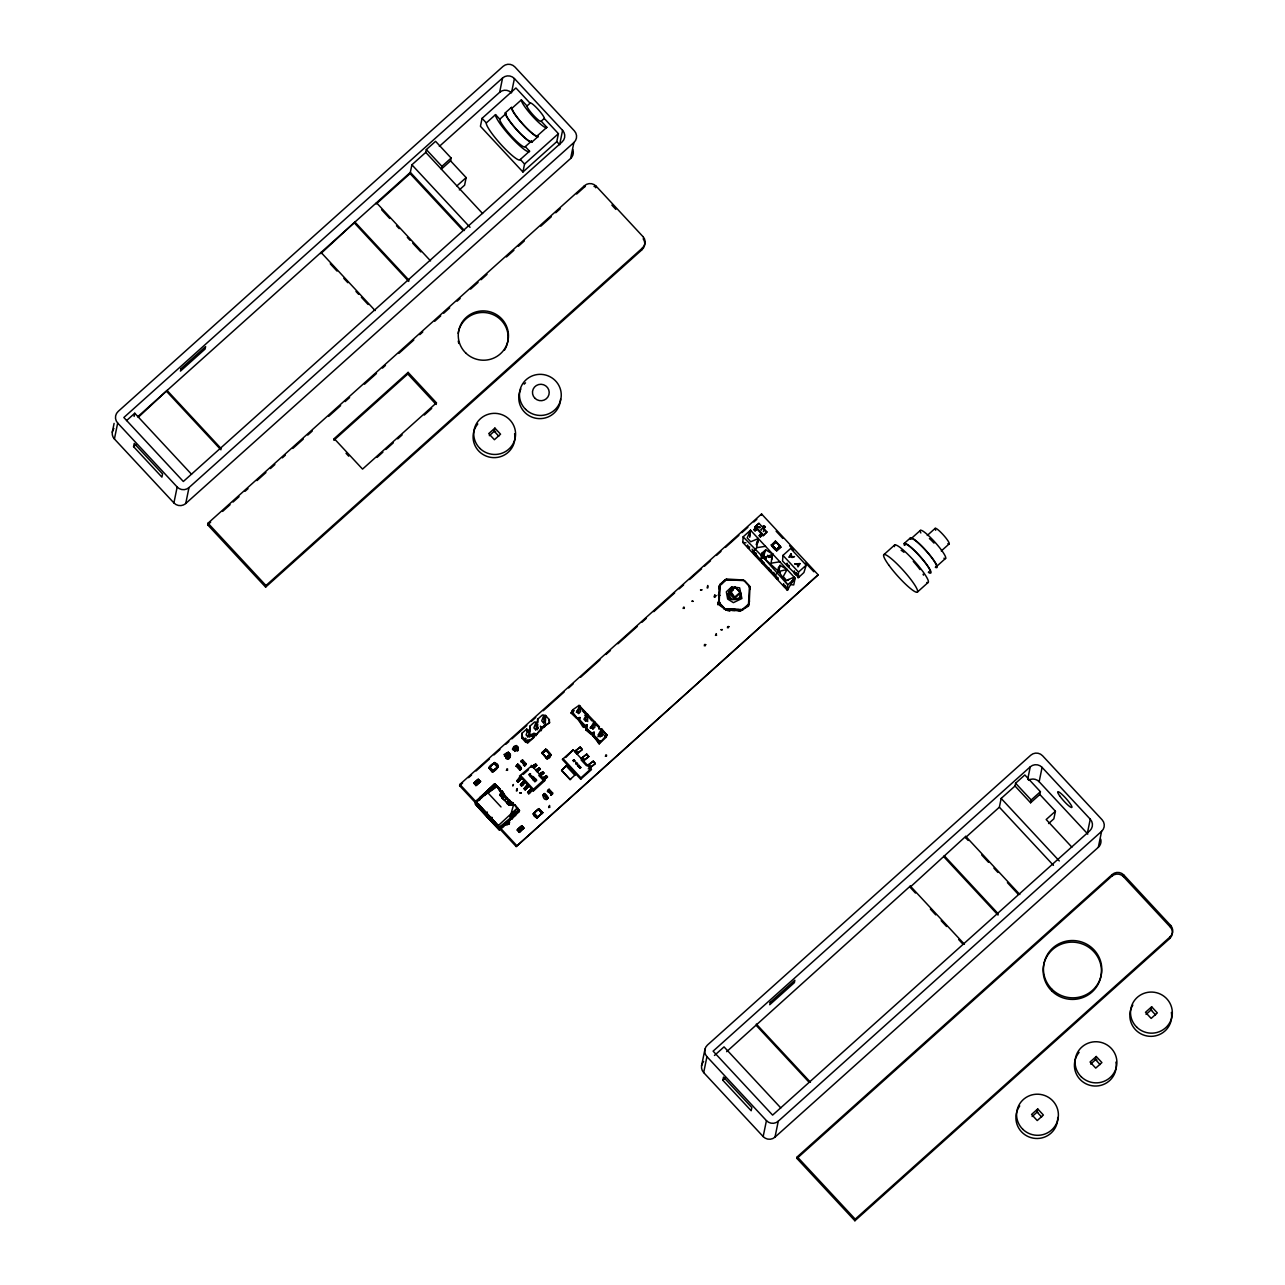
<?xml version="1.0" encoding="UTF-8"?>
<svg xmlns="http://www.w3.org/2000/svg" width="1285" height="1285" viewBox="0 0 1285 1285"><rect width="100%" height="100%" fill="white"/><g stroke="black" fill="none" stroke-linecap="round" stroke-linejoin="round"><path stroke-width="1.5" d="M527.605 731.759L526.738 728.997L521.999 733.253L521.662 736.032L521.887 738.04L525.613 742.168L527.75 742.81L533.436 737.992L533.934 733.382L537.018 733.976L542.061 727.005L549.578 722.716L549.257 719.648L545.611 715.456L542.382 714.974L537.644 719.231L537.419 722.154M580.194 767.996L580.884 767.498M743.421 579.985L725.222 579.696L719.953 584.418L719.15 603.468L725.254 609.315L742.168 609.925L749.203 603.452L749.862 589.462L749.894 586.972L743.421 579.985L726.491 579.037L719.488 585.607L719.214 588.851L719.231 586.988M490.26 788.412L495.833 784.894L499.945 791.11L501.728 790.885L501.343 793.439C496.572 797.535 503.527 789.054 504.925 796.411L503.238 792.395L501.728 790.885L499.945 791.11L500.331 789.52L494.725 783.914L475.402 801.631L475.113 803.976L487.192 817.099L487.24 812.008M729.511 593.911L729.543 591.887L735.068 587.02L736 587.887L731.133 587.775L728.017 594.136L731.84 599.517L739.469 598.119L740.385 592.899L735.068 587.02L730.988 591.742L729.543 591.887L729.511 593.911L734.345 598.73L740.385 592.899M575.664 762.567L576.033 762.214M761.298 529.934L761.636 529.773M475.338 784.043L473.828 783.111L476.558 784.878L475.948 785.585L473.828 783.111M518.658 830.849L517.164 829.933L519.863 831.829L519.285 832.391L517.164 829.933M529.822 775.048C532.761 771.578 526.047 775.915 529.982 774.759M535.861 726.121L535.925 722.572L533.901 727.888L535.7 729.832L537.676 728.065L537.58 723.921L535.7 729.832M543.683 719.102L543.748 715.568L541.708 720.869L543.523 722.829L545.499 721.062L545.611 715.456M796.202 574.684L796.459 573.656L796.202 574.78C795.367 574.25 796.218 572.146 794.58 573.126L782.549 561.095L782.967 555.393L790.66 548.486L806.193 565.175L803.928 572.5L798.178 577.881L798.499 572.082L806.193 565.175M796.893 574.524L796.845 575.455L797.744 574.7C792.829 571.439 800.507 578.314 798.322 577.142M742.168 609.925L725.238 609.058L718.733 602.135L719.488 585.607L726.491 579.037M575.873 763.981L577.222 763.274M520.441 784.717L523.814 781.007L525.163 782.453L521.549 786.051L520.441 784.717L523.814 781.007M524.039 788.733L527.412 784.878L528.761 786.324L525.147 789.922L524.039 788.588L527.412 784.878M527.637 792.46L531.123 788.958L532.359 790.195L528.745 793.793L527.637 792.46L529.773 790.114L531.074 788.845L532.359 790.195L528.745 793.793M541.258 729.816L541.226 730.715L542.061 727.005L541.258 729.816L535.138 735.309L533.596 735.004M718.01 602.199L717.705 603.067M718.556 602.135L717.737 603.902M719.198 597.139L719.953 584.418M740.642 609.556L740.594 610.793L748.4 606.183L748.657 604.898L740.594 610.793L726.266 610.102L726.314 608.849M728.836 608.978L728.788 610.214L726.266 610.102L723.985 608.688L743.389 609.62M732.209 609.138L732.161 610.391L734.699 610.503L734.747 609.267M738.12 609.427L738.072 610.664L740.594 610.793M748.4 606.183L749.476 585.848L744.625 580.643L725.222 579.696M742.81 542.431L743.132 536.841L750.52 530.223L795.126 578.17L793.728 584.932L790.5 584.659L787.432 590.345L742.81 542.431L745.975 542.832M760.061 527.284L759.066 527.685L759.965 527.332M517.935 782.179L521.565 778.582L517.935 782.179L516.843 780.862L520.168 777.072L516.843 780.862M521.549 786.051L525.163 782.453M525.147 789.922L528.761 786.324M578.523 713.496L578.892 707.714L576.708 711.553L578.523 713.496L580.499 711.729L580.258 706.108M585.719 721.238L586.088 715.456L583.904 719.279L585.719 721.238L587.695 719.471L587.454 713.834L585.88 717.512M592.915 728.964L593.284 723.198L591.1 727.021L592.915 728.964L594.891 727.198L594.65 721.576M600.111 736.707L600.48 730.924L598.296 734.763L600.111 736.707L602.087 734.94L601.846 729.318L600.272 732.996M574.813 774.855L575.937 774.116L567.119 764.832L561.593 770.486L570.074 779.61L571.086 778.517M718.54 603.211L718.797 599.581L718.733 602.135M748.898 604.673L748.818 601.171M578.812 766.824C581.125 765.073 577.784 768.478 579.358 765.924M509.808 757.202L510.033 754.472L508.362 752.592L505.68 756.993L507.655 759.13L509.808 757.202L507.832 755.066L508.362 752.592M517.855 747.452L517.63 750.183L515.654 748.063L516.184 745.573L517.855 747.452L515.992 749.653M511.687 803.751L507.944 800.94L509.245 799.736L510.82 801.968L509.117 804.94L499.769 794.756M492.364 817.517L487.208 817.115L499.255 829.965L500.186 828.825L497.697 825.468L475.402 801.631L497.504 786.227L499.945 791.11L500.331 789.52L495.833 784.894L476.044 802.643L475.884 804.603L487.192 817.099M531.187 767.29L531.38 765.41L545.209 780.284L533.227 791.174L533.42 789.263L544.133 779.658M506.306 770.374C509.727 768.783 505.085 767.771 507.591 770.374M510.033 754.472L508.25 755.757L507.655 759.13M521.051 769.105L519.831 770.101L520.056 769.153C523.525 768.318 518.835 767.804 517.518 765.25A9.364 1.076 -42.9 0 0 517.71 764.222L516.233 766.294L517.71 764.173L521.26 768.077A9.364 1.076 -42.9 0 1 521.084 768.992L519.847 770.181L516.329 766.294M758.873 523.413L754.921 526.962L758.905 523.252L767.097 532.054L763.097 535.765L766.663 531.717M749.733 537.323L750.52 530.223L747.195 537.901L750.697 541.756L758.295 538.56L756.624 547.715L753.524 552.004L775.096 575.214L778.694 571.456L780.075 565.32L787.079 569.512L783.224 576.596L786.645 580.499L794.098 577.077L791.929 581.623M537.644 719.231L537.853 722.491L534.56 721.977L529.822 726.234L529.854 735.084L527.894 736.851L526.079 734.891L528.103 729.591M760.848 559.617L761.636 553.385L765.683 549.851L772.687 554.044L771.016 563.199L779.883 561.77M525.774 742.023L525.967 740.481L522.16 736.45L521.999 733.253M580.708 779.24L580.884 777.875L590.891 768.912L591.486 769.57L580.708 779.24L562.332 759.419L573.174 749.878L590.891 768.912M749.669 536.07L750.52 530.223L749.83 533.596M476.703 784.685L479.642 781.649C476.623 777.473 478.695 780.059 480.59 781.425L476.703 784.685L474.663 782.485L478.438 779.112L479.048 780.654M520.023 831.491L522.979 828.456L520.023 831.491C513.486 829.339 526.898 822.737 517.984 829.291M734.345 598.73L734.586 597.22L740.048 592.417M764.125 552.807L763.451 557.272L762.904 553.915L764.125 552.807L763.451 557.272L761.957 558.493M778.067 571.263L778.517 568.275M582.185 749.589L580.178 747.067L574.748 751.42L576.965 753.813L580.981 750.665L582.185 749.589L580.178 747.067M588.707 756.608L586.699 754.086L581.27 758.423L583.486 760.832L587.502 757.684L588.707 756.608L586.699 754.086M595.244 763.627L593.22 761.105L587.791 765.442L590.024 767.836L594.023 764.703L595.244 763.627L593.22 761.105M719.214 588.851L719.488 585.607L726.523 579.599M522.288 760.977L522.513 759.869L526.095 763.724L524.714 765.828L525.918 764.736M549.097 789.231L547.458 791.174L549.097 789.231L552.695 793.086L551.185 795.206L552.695 793.086M522.16 736.45L521.887 738.04L522.304 736.321M591.871 727.84L590.795 726.684L590.345 728.161M498.419 825.773L478.55 804.249M588.257 768.783L589.301 768.832M757.973 526.577L756.945 526.577L757.973 526.497M599.003 728.563L599.388 726.764L579.037 705.385L572.757 709.786L571.038 712.998L578.684 720.13L582.731 726.619L586.731 727.278L587.149 725.254L584.161 725.704L579.246 720.403L584.097 726.025L585.317 725.848L579.455 719.552L578.684 720.13L572.259 711.81L572.002 713.111L572.757 709.786L571.97 712.998L576.901 718.299L578.121 718.106M600.93 728.659L606.729 734.94L599.163 743.662L592.514 733.59C589.767 735.245 586.458 724.274 586.024 730.153L593.22 736.016L599.163 743.662L606.327 737.108L606.729 734.94L601.749 728.868L598.842 728.964L599.388 726.764M503.865 794.275L502.788 796.491L503.865 794.275L510.627 801.551L510.097 803.141M546.446 799.543L546.639 798.515C550.558 795.238 544.872 804.201 542.929 795.656L544.31 793.536L547.86 797.455A9.364 1.076 -42.9 0 1 547.683 798.354L547.603 798.37A9.364 9.188 11.6 0 0 544.246 794.708L544.037 794.564A9.364 1.076 -42.9 0 0 544.31 793.584L544.31 793.536M112.293 432.194L114.092 423.391M114.413 438.972L117.674 423.038A8.369 8.208 11.6 0 1 118.172 411.425L503.077 66.37A8.369 8.208 11.6 0 1 514.899 66.948L574.395 130.909A8.369 8.208 11.6 0 1 573.897 142.523L570.636 158.457L185.731 503.511A8.369 8.208 11.6 0 1 173.909 502.933L114.413 438.972A8.369 8.208 11.6 0 1 113.883 428.451M134.106 416.42L134.764 413.24L191.561 474.31M133.576 446.65L134.234 443.453L162.569 473.924L161.91 477.104L133.576 446.65L136.049 444.433M138.86 416.726L167.082 390.447L221.165 448.61M173.909 502.933L177.169 486.999L117.674 423.038M185.731 503.511L188.991 487.577L573.897 142.523M265.626 587.116L265.963 585.526L642.404 248.069L642.066 249.659L265.626 587.116L207.672 524.81L208.009 523.204L584.45 185.747A8.24 8.079 11.6 0 1 596.128 186.164L642.998 236.649M375.124 310.584L321.041 252.422L320.8 253.627L354.917 222.064L408.999 280.226M408.116 372.393L334.212 438.635L333.891 440.241L407.795 373.983L408.116 372.393L436.45 402.848L436.129 404.454L407.795 373.983M430.555 260.903L376.473 202.741L376.232 203.929L410.092 173.571L411.891 164.801L425.753 152.385L426.331 149.59L435.567 141.318L451.147 158.071L450.569 160.85L441.333 169.138L441.911 166.343L451.147 158.071M450.569 160.85L466.15 177.619L464.608 185.185L459.323 189.907M482.068 118.332L480.429 126.299L522.931 171.997L556.79 141.639L558.429 133.672L544.262 118.445A10.473 1.638 48.1 0 0 537.596 108.823A10.473 1.638 48.1 0 0 530.095 103.202L515.928 87.974L482.068 118.332L486.308 122.91A25.122 3.951 48.1 0 0 502.323 145.96A25.122 3.951 48.1 0 0 520.313 159.469L524.553 164.03L522.931 171.997M439.325 146.394L499.64 92.327L502.58 77.983A8.369 8.208 11.6 0 1 514.418 78.562L562.573 130.347A8.369 8.208 11.6 0 1 562.075 141.96L183.337 481.489L123.842 417.513L502.58 77.983M514.418 78.562L511.462 92.889A8.369 8.208 11.6 0 0 499.64 92.327M489.312 435.695L494.243 431.278L494.902 428.098L500.556 434.185L494.404 439.711L488.734 433.623L494.902 428.098M562.573 130.347L559.634 144.675L556.79 141.639M478.486 805.984L459.612 785.713L459.885 784.428L761.571 513.984L818.159 574.829L516.201 846.558L498.692 827.717M584.45 185.747L584.113 187.337L576.644 194.035M595.758 187.787L596.095 186.196M476.398 782.163L477.185 783.015L476.398 782.163L477.281 781.248L478.052 782.244L477.185 783.015M475.948 785.585L480.622 781.28L479.112 780.541M479.642 781.649L477.891 779.529L474.422 782.742L476.526 785.007L479.996 781.794M494.693 762.519L488.83 767.771L492.444 772.124C504.587 765.475 493.954 758.134 488.75 768.173L494.693 762.519L488.83 767.771L492.444 772.124L498.291 766.888L494.613 762.921L493.536 763.884M492.701 770.968L498.371 766.486L492.524 771.723L493.52 771.161M506.611 756.11L507.318 756.881M514.835 751.42L513.807 748.512L516.184 745.573M514.434 749.107L514.964 750.263M514.787 749.701L514.482 748.882M509.84 818.577L519.397 811.365L510.996 819.091L512.008 818.914L519.429 810.482L514.723 804.908L512.988 805.117L512.811 802.804L507.944 800.94L512.811 802.804L512.988 805.117L514.61 804.651L519.429 810.482C514.016 816.553 507.27 820.215 509.181 824.311M529.822 726.234L530.127 729.302L527.894 736.851M516.201 846.558L818.159 574.829M519.766 828.825C520.216 827.379 522.529 829.066 520.521 829.821L519.766 828.825L520.618 828.054M519.285 832.391L523.959 828.086L521.79 825.773L523.927 828.247L521.212 826.351L521.79 825.773M545.772 749.107L551.153 754.889L547.153 758.487L541.772 752.689L547.073 758.889C552.871 757.861 549.177 752.528 551.072 755.291L545.772 749.107L541.772 752.689L547.073 758.889L546.398 757.491M541.772 752.689L542.672 754.15M542.993 753.877L541.692 753.09L545.691 749.508L546.687 750.568M539.009 808.634L533.163 813.871L536.761 818.24L542.688 812.586L539.009 808.634L533.163 813.871C534.223 818.818 538.817 816.617 536.841 817.838L542.688 812.586L536.841 817.838M546.382 750.842L548.647 753.235M576.901 718.299L572.05 712.661M591.02 727.952L591.036 727.872M598.489 741.509C588.594 729.189 595.148 740.738 599.71 741.333L599.163 743.662L599.71 741.333L593.847 735.036L593.22 736.016L599.452 742.618L598.232 742.794M761.298 515.253L761.571 513.984M749.203 587.133L749.476 585.848M772.333 546.157L771.337 545.097L775.417 541.113L780.798 546.896L776.799 550.478L771.418 544.695L776.686 549.707C778.389 553.899 768.671 543.491 772.157 544.84L776.718 550.88L780.718 547.298L779.738 546.221M776.333 542.575L775.417 541.113M794.58 573.126L795.913 572.676L795.383 573.993L795.72 572.885M701.546 1065.827L704.999 1049.058M703.682 1072.59L706.943 1056.656A8.369 8.208 11.6 0 1 707.441 1045.042L1030.763 755.211A8.369 8.208 11.6 0 1 1042.585 755.773L1102.08 819.75A8.369 8.208 11.6 0 1 1101.582 831.363L1098.322 847.297L775 1137.145A8.369 8.208 11.6 0 1 763.161 1136.566L703.682 1072.59A8.369 8.208 11.6 0 1 703.634 1061.506M722.845 1080.283L723.503 1077.087L751.837 1107.558L751.179 1110.738L722.845 1080.283L725.318 1078.067M726.651 1051.676L910.31 886.056L964.392 944.218M763.161 1136.566L766.438 1120.632L706.943 1056.656M775 1137.145L778.26 1121.211L1101.582 831.363M854.894 1220.75L855.216 1219.16L1170.089 936.893L1169.752 938.5L854.894 1220.75L796.941 1158.428L797.262 1156.837L1112.135 874.587A8.24 8.079 11.6 0 1 1123.813 874.989L1170.683 925.473A8.24 8.079 11.6 0 1 1170.041 936.861M915.482 893.075L910.069 887.244L910.31 886.056M910.069 887.244L965.742 836.374L1019.824 894.521M968.199 840.47L965.501 837.563L965.742 836.374M965.501 837.563L999.361 807.205L1001.16 798.435L1015.021 786.018L1015.6 783.224L1024.836 774.951L1040.416 791.705L1039.838 794.483L1030.602 802.772L1015.021 786.018M1027.695 779.369L1030.265 766.824A8.369 8.208 11.6 0 1 1042.087 767.386L1090.258 819.188A8.369 8.208 11.6 0 1 1089.76 830.801L772.606 1115.107L713.111 1051.146L1030.265 766.824M1030.602 802.772L1031.18 799.977L1040.416 791.705M1087.801 834.093A8.369 8.208 11.6 0 0 1087.303 833.515L1039.147 781.73L1042.087 767.386M1039.838 794.483L1055.419 811.237L1053.861 818.818L1048.592 823.54M1087.303 833.515L1090.258 819.188M1032.144 1116.536L1037.075 1112.119L1037.718 1108.939L1043.388 1115.027L1037.236 1120.552L1031.566 1114.464L1037.718 1108.939M1112.135 874.587L1111.798 876.177L796.941 1158.428M1123.765 875.037L1123.443 876.627L1170.362 927.079A8.24 8.079 11.6 0 1 1169.719 938.452M1090.644 1064.092L1095.575 1059.675L1096.234 1056.495L1101.904 1062.583L1095.736 1068.108L1090.065 1062.004L1096.234 1056.495M1146.075 1014.411L1151.007 1009.994L1151.665 1006.797L1157.319 1012.901L1151.167 1018.411L1145.497 1012.323L1151.665 1006.797M1170.362 927.079L1170.683 925.473M757.138 544.101L758.295 538.56L756.222 544.647M771.53 559.585L772.687 554.044L764.093 558.268L743.132 536.841M549.803 807.494L549.354 806.691L548.615 807.606M757.267 543.443L758.295 538.56M771.659 558.911L772.687 554.044L771.642 557.08M525.613 742.168L525.967 740.481L529.195 740.979L533.934 736.739L529.854 735.084L533.934 733.382M509.117 804.94L512.811 802.804L510.691 803.494L509.245 799.736M749.894 586.972L749.862 589.462M579.166 720.724L579.953 717.528L576.965 717.962M584.836 712.243L584.611 713.095L582.378 710.685M586.024 730.153L587.149 725.254M591.807 720.837L579.037 705.385M593.558 736.209L594.345 732.996L591.357 733.43M577.367 763.418C578.427 765.507 575.038 762.471 576.499 763.418M518.851 810.016L510.161 816.794L513.454 805.181L514.257 804.651L518.851 810.016L510.498 818.272L512.008 818.914M756.945 526.577L757.572 527.107M487.208 817.115L498.644 829.05L499.126 827.395L519.429 810.482L504.909 825.339L504.668 823.813L511.109 818.192M536.68 765.378L535.62 764.013L532.247 766.374L533.468 767.755L535.219 766.711L536.68 765.378L535.62 764.013M547.474 776.991L544.438 779.497L547.474 776.991L546.43 775.626L543.041 777.987L546.43 775.626M590.361 728.081L590.795 726.684M484.702 795.158L485.521 792.668L486.324 793.198M535.845 770.245L539.234 767.884L540.342 769.105L537.194 771.691L535.845 770.245L539.234 767.884M539.443 774.116C541.772 771.145 546.318 772.43 541.467 774.791L540.792 775.562L539.443 774.116L542.832 771.755M715.215 596.834L714.878 594.714L714.042 596.866M543.523 722.829L545.402 716.918M769.811 556.967L769.024 556.389L769.008 557.465L768.687 555.971L770.165 557.24M763.194 557.385L765.683 549.851M778.196 570.974L780.075 565.32L778.212 568.034M537.226 728.691L536.745 727.615L538.463 728.306M593.22 736.016L594.345 732.996M756.415 553.401L753.524 552.004L754.616 549.08M704.196 645.745L705.401 645.729M727.358 627.722L728.563 627.706M606.729 734.94L606.199 736.305L606.729 734.94L600.866 728.997M533.436 737.992L533.934 736.739L529.854 735.084L533.291 735.293M549.578 722.716L541.146 728.675M716.58 635.384C715.086 632.525 717.656 633.521 715.456 635.416M791.142 553.819L789.151 557.16L794.532 556.582L792.026 557.529L791.142 553.819L789.151 557.16M478.534 804.86L478.662 804.121M533.468 767.755L536.728 765.201M578.684 720.13L579.953 717.528M545.45 795.624C543.266 793.295 542.543 796.941 544.454 793.696A9.364 9.188 11.6 0 1 547.747 797.23L547.844 797.407M759.515 526.705L758.68 527.284M605.315 756.239C608.897 755.034 603.789 753.909 606.472 756.239M528.745 731.856L530.127 729.302M797.567 576.306L798.306 575.262L797.214 575.953M530.496 774.309L529.725 773.666L530.175 774.55M474.663 782.485L477.779 779.658M749.091 601.926L749.557 601.107M585.446 727.471L586.876 724.981L584.145 727.471L585.317 725.848M504.668 823.813L500.186 828.825L510.482 819.541M520.297 829.837L520.136 829.981M799.961 563.649L797.985 566.878L796.989 563.762L794.628 563.986L799.961 563.649L796.989 563.762M537.018 733.976L535.829 735.855L535.138 735.309M730.539 609.973L729.543 611.242M683.074 608.464C686.656 607.323 681.612 606.151 684.182 608.464M506.033 823.332C504.587 827.781 512.715 821.934 508.266 821.468M532.922 779.738C533.612 780.348 535.508 777.457 534.817 778.485M790.5 584.659L795.126 578.17L787.721 584.787L787.432 590.345L786.918 586.827M754.359 529.324L755.741 527.782L756.897 529.034L755.66 530.432L754.954 531.091L753.829 529.822L755.708 527.846L756.897 529.034L755.484 530.512M759.756 535.106L761.105 533.596L759.226 535.684L760.335 536.889L762.31 534.865L760.335 536.889L759.21 535.62L760.897 536.295L759.933 535.01M529.195 740.979L527.75 742.81L527.621 739.919M526.095 763.724L524.906 764.816L521.292 760.929L521.084 761.941A9.364 1.076 -42.9 0 1 521.26 761.041L522.513 759.869M510.161 816.794L517.486 808.104M537.194 771.691L540.342 769.105L539.17 768.061M540.792 775.562L543.94 772.976M519.654 829.484L520.714 829.467M491.127 787.898L494.725 783.914L494.886 785.023M576.965 753.813L582.234 749.364M583.486 760.832L588.755 756.367M590.024 767.836L595.276 763.386M517.1 790.837L516.843 789.729M707.923 587.855L707.746 585.494L707.119 587.904M729.334 609.829L728.065 610.953M714.669 597.027L716.275 595.63M567.119 764.832L561.593 770.486M575.937 774.116L570.074 779.61M482.164 796.748L494.725 783.914L480.204 797.455L480.333 798.901L480.204 797.455L485.521 792.668M764.238 527.717L763.611 528.36L765.346 527.011L764.238 525.806C759.901 526.448 768.43 527.605 763.097 526.513M501.005 806.932L487.914 792.845L495.673 785.215L500.508 789.889L499.801 790.548L504.186 796.058L513.454 805.181L509.245 805.277L506.724 803.35L510.627 801.551M552.518 794.098L550.703 794.821M521.758 825.918L517.759 829.564M498.644 829.05L502.724 825.115L504.603 825.532M494.725 783.914L486.597 791.688L487.513 792.46M500.186 828.825L519.429 810.482M584.145 727.471L586.827 724.917M501.937 793.616L503.238 792.395L499.881 790.275M504.587 756.046L508.523 752.4M574.17 759.981C574.042 760.656 574.395 762.631 574.202 760.527M512.378 749.139L514.996 746.73M574.363 760.913L573.656 761.555L574.732 760.591M506.804 798.001L504.491 800.121L501.776 798.13L504.186 796.058L509.599 801.792M516.233 766.294L517.47 765.234M587.791 765.442L592.24 761.957M541.901 813.244L537.612 817.115L533.917 813.18L538.238 809.293L541.917 813.276L537.612 817.115L533.966 813.148L538.238 809.293L541.917 813.276M126.556 420.597L134.764 413.24M137.624 416.854L410.349 172.383L464.431 230.529M486.308 122.91L495.544 114.622L499.801 119.2A18.841 2.956 48.1 0 0 511.815 136.483A18.841 2.956 48.1 0 0 525.292 146.619L529.548 151.18L520.313 159.469M505.246 112.919L511.414 107.394L512.121 108.149A18.841 2.956 48.1 0 0 524.135 125.448A18.841 2.956 48.1 0 0 537.612 135.567L538.319 136.338L532.167 141.848A19.885 3.132 48.1 0 1 517.935 131.166A19.885 3.132 48.1 0 1 505.246 112.919L505.953 113.674A18.841 2.956 48.1 0 0 517.967 130.974A18.841 2.956 48.1 0 0 531.46 141.093L532.167 141.848M499.801 119.2L505.953 113.674M512.121 108.149L521.357 99.877L527.027 105.964A10.473 1.638 48.1 0 0 533.693 115.57A10.473 1.638 48.1 0 0 541.194 121.192L546.848 127.295L537.612 135.567M527.027 105.964L530.095 103.202M456.914 185.891L466.15 177.619M541.194 121.192L544.262 118.445M525.292 146.619L531.46 141.093M524.553 164.03L558.429 133.672M207.672 524.81L210.66 522.128M222.61 511.414L230.079 504.716M233.067 502.033L239.042 496.685M245.017 491.32L248.005 488.653M256.968 480.606L265.931 472.575M270.412 468.559L274.894 464.544M282.363 457.846L285.35 455.163M292.819 448.465L303.276 439.101M307.757 435.085L312.239 431.069M328.671 416.34L340.621 405.626M345.103 401.595L349.584 397.579M364.522 384.199L376.473 373.485M382.448 368.12L385.436 365.438M398.88 353.391L413.818 339.995M419.793 334.646L422.781 331.964M434.732 321.25L440.707 315.901M443.694 313.219L449.67 307.87M457.139 301.172L460.126 298.489M470.583 289.109L478.052 282.427M481.04 279.744L487.015 274.38M506.435 256.968L513.904 250.286M518.385 246.27L524.36 240.905M540.792 226.176L551.249 216.796M555.73 212.78L560.212 208.764M436.45 402.848L362.547 469.105L334.212 438.635M377.003 457.444L382.914 452.143M385.869 449.493L393.258 442.875M397.691 438.892L402.125 434.924M424.307 415.055L431.696 408.421M459.612 785.713L462.6 783.031M468.575 777.682L471.563 775M476.044 770.984L489.489 758.937M493.97 754.921L499.945 749.557M505.921 744.208L508.908 741.525M511.896 738.843L526.818 725.463M531.299 721.447L535.781 717.432M543.25 710.734L564.163 691.989M568.645 687.973L573.126 683.957M580.595 677.259L599.999 659.864M605.974 654.499L610.455 650.483M617.924 643.785L637.344 626.389M641.825 622.374L646.307 618.358M653.776 611.66L674.673 592.915M679.155 588.899L683.636 584.884M689.611 579.519L701.562 568.821M704.549 566.139L710.525 560.774M716.5 555.425L720.981 551.41M725.463 547.394L738.907 535.347M741.895 532.665L747.87 527.316M753.829 521.951L756.817 519.285M475.932 783.657L476.092 783.4M505.68 756.993L507.832 755.066M513.502 749.99L515.654 748.063M477.217 782.87L478.261 781.858M761.025 529.822L761.395 528.777M763.451 531.091L763.402 531.556M576.708 711.553L578.684 709.786M719.68 585.703L722.539 583.149M520.473 776.879L519.461 776.076L531.444 766.037M523.156 774.486L528.504 769.683M766.021 557.256L767.241 556.148M546.077 757.813L550.076 754.231M717.689 604.705L720.146 602.488M591.1 727.021L593.076 725.254M565.769 757.524L573.174 749.878M597.878 736.787L599.517 735.325M574.299 760.126L572.805 760.575L573.769 760.351M573.528 761.427L574.604 760.463L574.941 761.298M577.672 765.651L578.266 766.519M577.961 765.972L578.925 765.105M787.593 580.467L788.829 579.374M580.804 767.338L579.728 767.884M796.186 574.861L797.118 574.026M798.338 576.981L799.174 576.242M521.276 827.701L522.352 826.753L521.276 827.701L522.642 828.038M518.963 829.981L519.349 830.672M883.903 554.622L894.681 544.968M904.222 543.443L910.374 537.933M911.081 538.704L920.317 530.432M927.256 535.46L935.175 528.36M941.279 550.976L949.197 543.876M936.347 566.653L945.583 558.381M917.329 592.144L928.107 582.474M714.46 1055.467L724.033 1046.873L780.814 1107.943M1055.419 811.237L1046.183 819.525L1071.883 847.152M497.97 825.918L517.55 807.767M548.904 790.211L548.197 792.235M504.555 756.158L508.458 752.705M797.166 575.568L798.37 575.873M580.081 747.324L574.748 751.42M586.619 754.343L581.27 758.423M534.833 766.486L533.532 765.394L533.58 767.498L532.247 766.374L535.572 764.189M546.414 799.463L547.619 798.435L546.125 796.266M729.43 592.899L733.366 589.879M487.914 792.845L496.877 785.986M500.491 792.524L501.359 791.865M499.255 829.965L503.656 826.608L503.865 825.147L499.126 827.395L476.044 802.643M571.038 712.998L574.234 710.637M483.256 795.319L480.204 797.455L481.473 798.306M540.359 726.266L542.238 728.338L544.904 726.555M575.889 763.563L576.965 763.242M502.596 793.664L499.961 795.351L509.245 805.277M576.515 764.655L577.736 764.061M503.849 754.648L508.33 752.046M732.081 588.257C715.311 604.769 754.986 602.023 735.887 587.984M582.731 726.619L585.462 725.479M768.687 555.971L769.072 556.919M512.715 785.777L513.406 784.492L513.02 785.745M516.554 789.6L517.309 788.604L516.345 790.917M549.546 806.691L549.53 805.454L549.177 806.627M584.627 715.183L587.1 714.685M787.079 569.512L778.694 571.456L764.093 558.268L761.636 553.385L763.692 558.461A2.136 2.088 11.6 0 1 764.559 558.349M573.849 761.379L574.09 760.624M756.624 547.715L765.491 546.302M514.61 804.651L512.876 804.201M579.021 707.071L579.904 706.943M593.413 722.539L599.228 727.712M598.553 741.172L601.541 740.738M537.789 728.193L536.953 727.856M534.705 778.405L534.223 780.14L532.938 779.754M733.494 587.855L735.229 587.887M483.947 794.773L481.104 796.828L481.265 798.194M579.374 765.924L579.985 767L578.7 766.984M530.866 775.674C528.729 776.638 533.484 774.823 530.544 777.152L529.87 775.706L531.46 775.867M529.484 731.213L527.348 731.213L526.738 728.997M521.308 761.025L521.405 761.154A9.364 9.188 11.6 0 0 524.698 764.687L524.537 765.715A9.364 9.188 11.6 0 1 523.589 765.041M723.985 608.688L725.238 609.058M794.676 573.126L795.319 573.817M508.972 804.587L511.559 802.82L512.394 805.309M517.726 764.27L517.855 764.334A9.364 9.188 11.6 0 1 521.148 767.868L521.196 767.964M551.185 795.11L551.217 795.126A9.364 1.076 -42.9 0 1 551.426 794.242L551.426 794.178A9.364 9.188 11.6 0 1 548.004 790.516L548.004 790.516A9.364 1.076 -42.9 0 0 547.667 791.335L547.796 791.528M770.149 557.321L769.217 556.453M508.988 800.892L510.82 801.968M779.417 546.51L780.718 547.298L775.337 541.499M501.809 795.833L503.286 794.981L501.487 792.781M551.506 794.178L547.892 790.291M517.566 765.282L517.646 765.346A9.364 9.188 11.6 0 1 520.939 768.88L521.019 768.992M726.266 610.102L718.877 604.753L719.15 603.468L725.254 609.315M529.773 790.114L531.091 791.094L531.123 788.958M780.397 572.741L778.694 571.456L787.721 584.787L764.093 558.268M523.316 764.848L524.714 765.828A9.364 1.076 -42.9 0 1 524.826 764.88M592.514 733.59L586.362 728.466L591.293 733.767M514.418 747.292L516.072 748.753M506.595 754.295L508.25 755.757M601.942 733.237L606.327 737.108M579.663 768.044L580.113 767.37M755.195 528.344L756.383 529.484M761.78 535.283L760.591 534.158L761.62 535.379M530.255 789.761L531.412 790.901M762.921 526.738L764.093 527.91M533.147 765.86L534.303 767.016M514.787 814.738L515.638 815.638M729.543 591.887L734.586 597.22L730.988 591.742M763.675 526.288L764.816 527.476M594.296 722.411L592.032 719.986M550.044 791.592L552.389 794.082M543.957 777.473L545.065 778.662M519.509 778.1L520.618 779.288M519.156 778.276L520.297 779.481M522.754 782.147L523.894 783.352M526.368 786.018L527.492 787.223M762.664 554.686L766.262 558.541L763.531 555.682M575.953 750.328L578.073 752.592M582.474 757.347L584.595 759.612M588.996 764.366L591.116 766.631M534.48 765.025L535.588 766.213M545.274 776.638L546.398 777.827M537.13 769.265L538.27 770.47M540.728 773.136L541.868 774.341M544.342 777.007L545.466 778.212M536.745 769.731L537.869 770.92M540.359 773.602L541.467 774.791M523.107 781.971L524.216 783.159M526.705 785.842L527.814 787.03M518 779.802L519.108 780.991M611.853 205.086L615.868 209.407M426.331 149.59L441.911 166.343M1015.6 783.224L1031.18 799.977M425.753 152.385L482.614 213.535M776.124 531.203L782.854 538.447M789.6 545.691L793.648 550.028M805.759 563.071L813.855 571.761M762.648 528.36L766.502 532.504M782.967 555.393L798.499 572.082M755.516 526.513L763.226 534.785M755.355 527.3L763.065 535.588M411.891 164.801L470.037 227.317M1001.16 798.435L1059.306 860.95M768.318 556.212L767.675 555.249M410.092 173.571L462.825 230.272M999.361 807.205L1053.443 865.351M1151.007 1009.994L1155.536 1014.861M381.629 209.744L389.74 218.466M396.503 225.742L399.217 228.65M407.329 237.372L410.027 240.279M412.742 243.186L420.854 251.908M981.724 855.007L988.486 862.283M993.883 868.098L997.947 872.467M1007.408 882.634L1018.218 894.264M944.186 855.698L998.268 913.844M354.676 223.253L408.758 281.415M943.945 856.886L998.027 915.048M1095.575 1059.675L1100.105 1064.558M494.243 431.278L498.773 436.161M330.261 263.794L337.023 271.071M343.786 278.331L347.849 282.7M355.961 291.422L358.66 294.329M361.358 297.237L368.12 304.513M930.356 909.057L935.753 914.872M941.166 920.686L946.579 926.501M958.738 939.592L962.802 943.961M1037.075 1112.119L1041.605 1117.002M346.034 453.284L348.733 456.191M601.492 730.153L603.95 732.803M586.217 714.813L588.45 717.223M581.093 759.917L586.538 765.78M543.828 721.238L545.161 722.684M536.006 728.258L537.339 729.687M563.183 758.841L580.884 777.875M528.183 735.261L529.516 736.707M542.768 771.932L543.876 773.12M538.8 775.481L543.876 780.927M535.684 780.686L534.881 780.22L535.476 780.862M516.458 765.282L520.056 769.153M543.057 794.644L546.639 798.515M756.351 1024.081L810.433 1082.227M166.841 391.636L220.924 449.798M756.11 1025.269L808.843 1081.97M520.746 775.626L533.42 789.263M521.742 778.244L533.163 790.532M537.853 810L538.929 809.036L542.607 812.987L541.531 813.951M474.904 782.228L476.767 784.236M518.24 829.05L520.104 831.042M459.885 784.428L516.474 845.289M486.565 814.69L495.994 824.825M208.009 523.204L265.963 585.526M797.262 1156.837L855.216 1219.16M763.499 526.497L764.623 527.717M754.536 529.211L755.66 530.432M566.075 765.764L574.556 774.903M561.657 770.277L570.09 779.401M755.002 528.472L756.126 529.693M477.747 779.722L479.787 781.923M521.084 826.528L523.124 828.745M503.11 794.901L504.186 796.058M534.078 765.475L535.219 766.711M537.676 769.346L538.784 770.566M541.274 773.217L542.382 774.437M544.872 777.088L545.98 778.308M525.549 787.32L526.657 788.54M529.147 791.191L530.255 792.411M518.353 779.577L519.461 780.798M521.951 783.448L523.059 784.669M540.551 726.443L542.238 728.338M796.106 574.588L796.234 573.656L795.929 574.572M541.676 772.767L542.704 774.004M538.078 768.896L539.106 770.133M528.89 791.303L529.918 792.604M525.292 787.432L526.32 788.733M521.694 783.561L522.706 784.862M519.317 832.246L518.674 830.672M475.98 785.44L475.338 783.866M773.682 572.403L775.096 575.214M752.094 549.193L753.524 552.004M501.728 790.885L504.218 795.977L501.295 793.23M537.419 729.254L536.728 727.631L537.419 729.254A2.297 2.265 11.6 0 0 536.728 728.193M479.514 798.981L479.546 800.426M1111.846 876.225A8.24 8.079 11.6 0 1 1123.476 876.595M1057.732 1117.468A20.929 20.544 11.6 0 1 1030.811 1137.578A20.929 20.544 11.6 0 1 1019.712 1105.983M1036.69 1112.103A8.369 8.208 11.6 0 1 1037.862 1112.248M1115.942 1062.117A20.929 20.544 11.6 0 1 1090.033 1085.327A20.929 20.544 11.6 0 1 1079.111 1052.367M1095.189 1059.659A8.369 8.208 11.6 0 1 1096.956 1059.932M1171.374 1012.419A20.929 20.544 11.6 0 1 1146.927 1035.967A20.929 20.544 11.6 0 1 1132.824 1005.079M1150.621 1009.978A8.369 8.208 11.6 0 1 1151.794 1010.122M1100.715 839.105A8.369 8.208 11.6 0 1 1098.322 847.297M1028.546 780.252A8.369 8.208 11.6 0 1 1039.147 781.73M778.26 1121.211A8.369 8.208 11.6 0 1 766.438 1120.632M514.61 433.72A20.929 20.544 11.6 0 1 488.702 456.93A20.929 20.544 11.6 0 1 477.779 423.97M493.858 431.262A8.369 8.208 11.6 0 1 495.625 431.535M560.597 399.089A20.929 20.544 11.6 0 1 534.608 417.978A20.929 20.544 11.6 0 1 520.859 388.986M524.2 384.151A20.929 20.544 11.6 0 1 525.533 382.85M546.848 127.295A18.841 2.956 48.1 0 1 533.371 117.16A18.841 2.956 48.1 0 1 521.357 99.877M538.319 136.338A19.885 3.132 48.1 0 1 524.087 125.641A19.885 3.132 48.1 0 1 511.414 107.394M529.548 151.18A25.122 3.951 48.1 0 1 511.575 137.688A25.122 3.951 48.1 0 1 495.544 114.622M188.991 487.577A8.369 8.208 11.6 0 1 177.169 486.999M572.773 149.478A8.369 8.208 11.6 0 1 570.636 158.457M643.175 238.769A8.24 8.079 11.6 0 1 642.034 249.611M643.046 236.601A8.24 8.079 11.6 0 1 642.355 248.021M584.723 186.903A8.24 8.079 11.6 0 1 585.35 186.47M594.023 186.341A8.24 8.079 11.6 0 1 594.682 186.775M458.183 333.393A25.122 24.64 11.6 0 1 491.561 314.006A25.122 24.64 11.6 0 1 504.459 350.162M458.809 343.464A25.122 24.64 11.6 0 1 458.263 341.007M935.705 530.271A10.473 1.638 48.1 0 1 938.227 529.934A10.473 1.638 48.1 0 1 947.318 539.861A10.473 1.638 48.1 0 1 947.896 543.587M920.831 532.97A18.841 2.956 48.1 0 1 934.323 541.499A18.841 2.956 48.1 0 1 943.929 558.22M910.969 538.977A18.841 2.956 48.1 0 1 925.602 550.365A18.841 2.956 48.1 0 1 936.106 566.813M910.342 539.138A19.885 3.132 48.1 0 1 926.453 551.056A19.885 3.132 48.1 0 1 935.303 567.279M904.399 545.338A19.885 3.132 48.1 0 1 920.333 556.63A19.885 3.132 48.1 0 1 928.396 572.387M904.881 545.37A18.841 2.956 48.1 0 1 920.14 556.662A18.841 2.956 48.1 0 1 928.541 572.018M894.505 546.623A25.122 3.951 48.1 0 1 914.02 560.742A25.122 3.951 48.1 0 1 926.838 582.474M901.122 550.285A18.841 2.956 48.1 0 1 903.933 552.293M913.266 561.384A18.841 2.956 48.1 0 1 919.996 569.576M923.048 574.25A18.841 2.956 48.1 0 1 923.513 575.15M929.408 538.56A10.473 1.638 48.1 0 1 933.986 543.105M516.345 747.227A2.506 2.458 11.6 0 1 517.47 751.115M513.036 749.91A2.506 2.458 11.6 0 1 514.659 747.227M505.198 756.319A2.506 2.458 11.6 0 1 508.282 754.166A2.506 2.458 11.6 0 1 510.033 757.491M509.486 758.311A2.506 2.458 11.6 0 1 508.748 758.809M506.708 758.825A2.506 2.458 11.6 0 1 505.68 758.022M785.488 586.988A2.136 2.088 11.6 0 1 783.336 584.675M785.537 585.703A2.136 2.088 11.6 0 1 783.593 583.615M778.292 579.246A2.136 2.088 11.6 0 1 776.14 576.933M778.341 577.961A2.136 2.088 11.6 0 1 776.397 575.889M771.096 571.504A2.136 2.088 11.6 0 1 768.944 569.207M771.145 570.219A2.136 2.088 11.6 0 1 769.201 568.147M763.949 562.493A2.136 2.088 11.6 0 1 762.005 560.405M763.9 563.778A2.136 2.088 11.6 0 1 761.748 561.465M756.704 556.036A2.136 2.088 11.6 0 1 754.552 553.723M756.528 554.718A2.136 2.088 11.6 0 1 754.825 552.887M749.508 548.293A2.136 2.088 11.6 0 1 747.404 545.772M749.765 547.024A2.136 2.088 11.6 0 1 747.613 544.936M529.211 739.55A2.297 2.265 11.6 0 1 528.842 739.967M526.191 738.843A2.297 2.265 11.6 0 1 525.581 738.184M528.906 735.213A2.297 2.265 11.6 0 1 529.854 736.964M545.209 723.985A2.297 2.265 11.6 0 1 543.716 726.41M545.226 724.049A2.297 2.265 11.6 0 1 544.181 725.045M544.551 721.19A2.297 2.265 11.6 0 1 545.466 722.716M789.375 566.846A2.506 2.458 11.6 0 1 786.854 564.131M789.375 565.561A2.506 2.458 11.6 0 1 787.095 563.119M796.572 574.588A2.506 2.458 11.6 0 1 794.05 571.873M796.572 573.303A2.506 2.458 11.6 0 1 794.291 570.861M598.232 735.149A2.297 2.265 11.6 0 1 598.617 734.859M601.476 735.309A2.297 2.265 11.6 0 1 602.023 736.305M594.12 731.791A2.297 2.265 11.6 0 1 593.06 732.514M590.586 727.952A2.297 2.265 11.6 0 1 591.421 727.133M587.084 719.825A2.297 2.265 11.6 0 1 587.695 721.527M584 724.579A2.297 2.265 11.6 0 1 583.438 724.146M576.322 712.292A2.297 2.265 11.6 0 1 577.029 711.649M718.106 595.083A4.048 3.967 11.6 0 1 720.034 595.421M521.18 792.957L519.895 792.941L521.18 792.957M693.081 601.251L691.812 601.139L693.049 601.428M701.835 589.847L700.566 589.943L701.835 589.847M705.706 644.636L704.421 644.588L705.706 644.701M722.347 629.634L721.078 629.73L722.347 629.634M728.868 626.614L727.599 626.711L728.868 626.614M533.885 777.409C531.347 781.874 530.833 773.57 533.885 777.409M533.58 777.377C531.653 780.814 531.283 774.694 533.58 777.377M537.387 728.226L537.291 729.366L536.745 727.615L537.387 728.226M546.446 757.652L542.479 753.428L546.494 749.846L550.462 754.102L546.446 757.716L542.479 753.428L546.478 749.862L550.462 754.102L546.446 757.652M776.108 549.659L772.14 545.418L776.14 541.852L780.107 546.109L776.092 549.723L772.14 545.418L776.124 541.868L780.107 546.109L776.108 549.659M549.257 719.648L549.032 721.142L549.418 719.504M180.96 368.715L180.462 371.108L205.102 349.022L205.6 346.629L180.96 368.715M770.229 1002.348L769.731 1004.725L794.371 982.656L794.853 980.262L770.229 1002.348M489.649 767.033L493.295 771L497.6 767.177L493.295 771L489.649 767.033L493.922 763.178L497.584 767.129L493.922 763.178L489.649 767.033M731.663 586.908L726.33 591.823L727.679 599.067L733.398 602.649L741.895 598.521L739.63 587.823L731.663 586.908M478.518 780.38L478.518 780.38M535.829 779.192L536.311 780.107L534.03 780.894L534.897 781.842L536.745 780.172L535.829 779.192M795.078 573.078L795.078 573.078M1052.126 989.418A29.186 28.623 11.6 0 0 1100.843 976.648A29.186 28.623 11.6 0 0 1064.912 941.487A29.186 28.623 11.6 0 0 1052.126 989.418M1051.805 991.008A29.186 28.623 11.6 0 0 1100.506 978.238A29.186 28.623 11.6 0 0 1064.59 943.094A29.186 28.623 11.6 0 0 1051.805 991.008M1022.892 1129.37A20.929 20.544 11.6 0 0 1057.764 1119.942A20.929 20.544 11.6 0 0 1031.791 1094.932A20.929 20.544 11.6 0 0 1022.892 1129.37M1081.392 1076.926A20.929 20.544 11.6 0 0 1116.263 1067.498A20.929 20.544 11.6 0 0 1090.29 1042.472A20.929 20.544 11.6 0 0 1081.392 1076.926M1136.823 1027.229A20.929 20.544 11.6 0 0 1171.695 1017.8A20.929 20.544 11.6 0 0 1145.722 992.791A20.929 20.544 11.6 0 0 1136.823 1027.229M1059.948 796.234A10.473 1.638 48.1 0 0 1071.754 807.51A10.473 1.638 48.1 0 0 1062.888 795.238A10.473 1.638 48.1 0 0 1059.948 796.234M480.06 448.529A20.929 20.544 11.6 0 0 514.932 439.101A20.929 20.544 11.6 0 0 488.959 414.075A20.929 20.544 11.6 0 0 480.06 448.529M525.645 409.401A20.929 20.544 11.6 0 0 560.581 400.245A20.929 20.544 11.6 0 0 534.817 375.027A20.929 20.544 11.6 0 0 525.645 409.401M534.962 398.302A8.369 8.208 11.6 0 0 548.936 394.64A8.369 8.208 11.6 0 0 538.624 384.552A8.369 8.208 11.6 0 0 534.962 398.302M465.861 353.102A25.122 24.64 11.6 0 0 507.703 341.794A25.122 24.64 11.6 0 0 476.526 311.773A25.122 24.64 11.6 0 0 465.861 353.102M888.835 565.159A25.122 3.951 48.1 0 0 917.153 592.224A25.122 3.951 48.1 0 0 895.87 562.766A25.122 3.951 48.1 0 0 888.835 565.159M513.984 749.99A2.506 2.458 11.6 0 0 518.192 748.962A2.506 2.458 11.6 0 0 515.157 745.878A2.506 2.458 11.6 0 0 513.984 749.99M506.161 756.993A2.506 2.458 11.6 0 0 510.37 755.982A2.506 2.458 11.6 0 0 507.35 752.898A2.506 2.458 11.6 0 0 506.161 756.993"/></g></svg>
